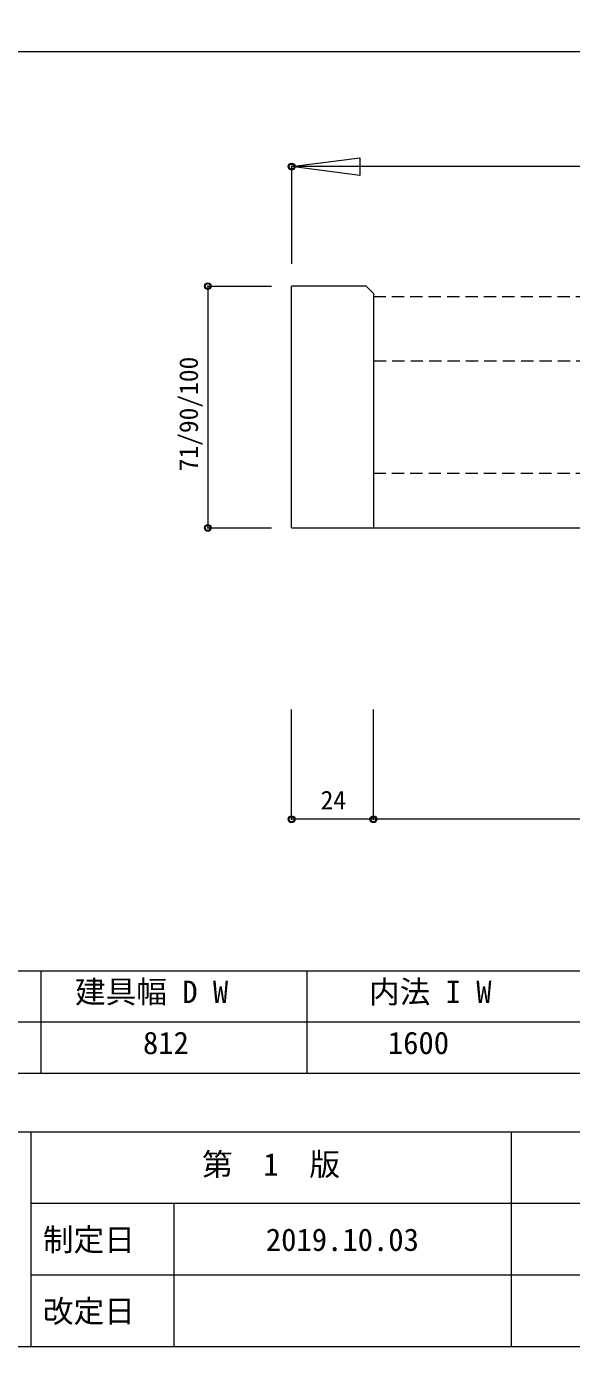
# Model space of a CAD drawing. Units: millimetres on the paper, enlarged 5 times, with parts at other scales. Extents: x -992 to 1008, y -685 to 700.
# Drawn here: x -590 to -323, y -685 to -39 of the extents above; entities that cross this region are included whole.
import ezdxf
from ezdxf.enums import TextEntityAlignment as Align

# ---------------------------------------------------------------- set-up
doc = ezdxf.new("R2010")
doc.units = ezdxf.units.MM
doc.header["$LTSCALE"] = 5
doc.header["$PDMODE"] = 32
doc.header["$PDSIZE"] = 2.5
doc.linetypes.add('DASHED1', pattern=[1.8, 1.2, -0.6])
for name, color, linetype, lineweight in [('1-0_H-SYM', 7, 'Continuous', 20), ('1-1_0', 7, 'Continuous', 20), ('2-0_18', 7, 'Continuous', 18)]:
    doc.layers.add(name, color=color, linetype=linetype, lineweight=lineweight)
doc.styles.add('ＭＳ ゴシック', font='')
doc.styles.get('ＭＳ ゴシック').set_extended_font_data('MS Gothic')

msp = doc.modelspace()

# ---------------------------------------------------------------- linework, layer by layer
at = {"layer": '1-0_H-SYM'}
for p, q in [((197.5, -51.25), (-967.5, -51.25)), ((197.5, -51.25), (-967.5, -51.25)), ((197.5, -501.25), (-967.5, -501.25))]:
    msp.add_line(p, q, dxfattribs=at)
at = {"layer": '1-1_0'}
for p, q in [((197.5, -51.25), (-967.5, -51.25)), ((197.5, -51.25), (-967.5, -51.25)), ((197.5, -501.25), (-967.5, -501.25)), ((197.5, -501.25), (-967.5, -501.25)), ((-582.5, -501.25), (-582.5, -551.25)), ((-452.5, -501.25), (-452.5, -551.25)), ((197.5, -526.25), (-967.5, -526.25)), ((197.5, -551.25), (-967.5, -551.25)), ((1007.5, -580), (-992.5, -580)), ((-587.5, -580), (-587.5, -685)), ((-352.5, -580), (-352.5, -685)), ((1007.5, -615), (-587.5, -615)), ((-517.5, -615), (-517.5, -685)), ((37.5, -650), (-587.5, -650))]:
    msp.add_line(p, q, dxfattribs=at)
msp.add_lwpolyline([(-992.5, -685), (1007.5, -685), (1007.5, 700), (-992.5, 700)], close=True, dxfattribs=at)
at = {"layer": '2-0_18', "color": 4}
for p, q in [((-459.887, -107.394), (-459.887, -154.962)), ((99.94, -107.394), (-459.887, -107.394)), ((-500.874, -165.918), (-500.874, -284.252)), ((-500.874, -165.918), (-469.684, -165.918)), ((-500.874, -284.252), (-469.684, -284.252))]:
    msp.add_line(p, q, dxfattribs=at)
at = {"layer": '2-0_18'}
for p, q in [((-423.423, -165.918), (-459.887, -165.918)), ((-459.887, -284.252), (-459.887, -165.918)), ((-423.423, -165.918), (-419.887, -169.454)), ((-419.887, -169.454), (-419.887, -284.252)), ((-459.887, -284.252), (-193.544, -284.252))]:
    msp.add_line(p, q, dxfattribs=at)
at = {"layer": '2-0_18', "linetype": 'DASHED1'}
msp.add_line((-419.887, -170.918), (58.273, -170.918), dxfattribs=at)
at = {"layer": '2-0_18', "linetype": 'DASHED1', "lineweight": 20}
for p, q in [((-206.684, -202.618), (-419.887, -202.618)), ((-206.877, -257.585), (-419.887, -257.585))]:
    msp.add_line(p, q, dxfattribs=at)
at = {"layer": '2-0_18', "color": 4}
msp.add_lwpolyline([(-459.887, -107.394), (-426.554, -103.061), (-426.554, -111.727)], close=True, dxfattribs=at)
for points in [[(-419.887, -426.886), (-459.887, -426.886), (-459.887, -373.192)], [(99.94, -426.886), (-151.878, -426.886), (-419.887, -426.886), (-419.887, -373.192)]]:
    msp.add_lwpolyline(points, dxfattribs=at)
for centre in [(-459.887, -107.394), (-500.874, -165.918), (-500.874, -284.252), (-459.887, -426.886), (-419.887, -426.886)]:
    msp.add_circle(centre, 1.667, dxfattribs=at)
at = {"layer": '2-0_18', "color": 5}
for p in [(-459.887, -107.394), (-500.874, -165.918), (-500.874, -284.252), (-459.887, -426.886), (-419.887, -426.886)]:
    msp.add_point(p, dxfattribs=at)
at = {"layer": '2-0_18', "color": 4}
for p in [(-459.887, -107.394), (-500.874, -165.918), (-500.874, -284.252), (-459.887, -426.886), (-419.887, -426.886)]:
    msp.add_point(p, dxfattribs=at)

# ---------------------------------------------------------------- texts
at = {"layer": '1-1_0', "style": 'ＭＳ ゴシック'}
for s, p in [('建具幅 D W', (-565.851, -520.122)), ('内法 I W', (-422.067, -520.122)), ('812', (-532.583, -545.123)), ('1600', (-412.833, -545.123)), ('第\u30001\u3000版', (-503.75, -604.606)), ('制定日', (-581.557, -641.462)), ('2019.10.03', (-472.5, -641.462)), ('改定日', (-581.557, -676.462))]:
    msp.add_text(s, height=11, dxfattribs=at).set_placement(p, align=Align.BOTTOM_LEFT)
at = {"layer": '2-0_18', "style": 'ＭＳ ゴシック'}
msp.add_text('71/90/100', height=9.164, rotation=90, dxfattribs=at).set_placement((-502.957, -256.543), align=Align.BOTTOM_LEFT)
msp.add_text('24', height=9.164, dxfattribs=at).set_placement((-445.721, -424.803), align=Align.BOTTOM_LEFT)

doc.saveas('drawing.dxf')
